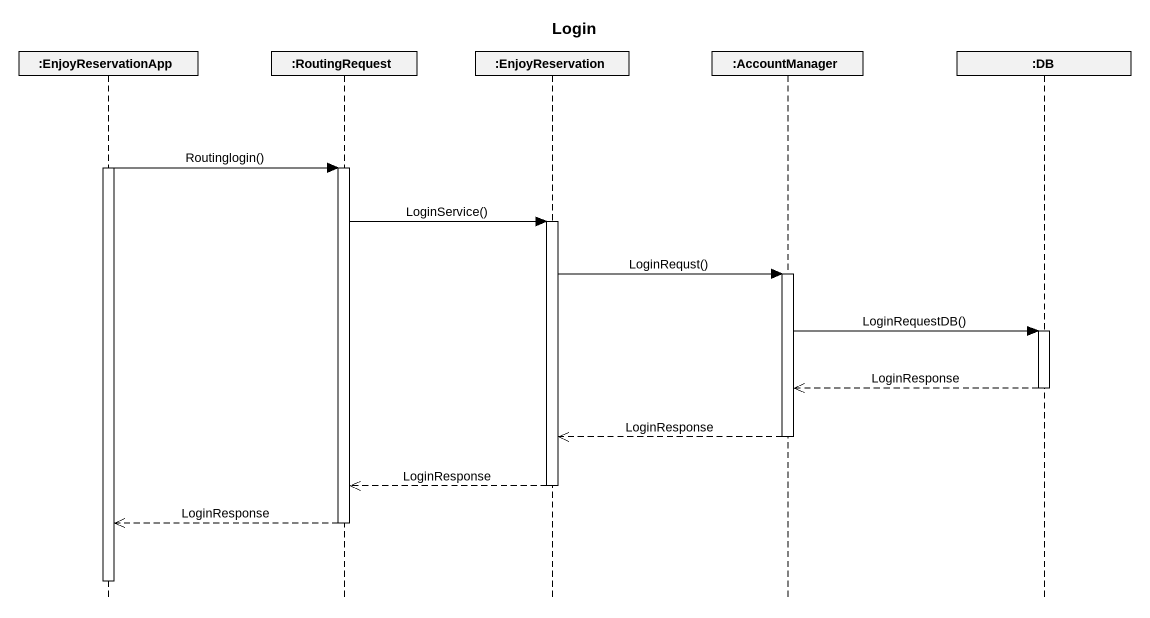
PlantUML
@startuml
title Login
hide footbox
participant ":EnjoyReservationApp" as EnjoyReservationApp
participant ":RoutingRequest" as RoutingRequest
participant ":EnjoyReservation" as EnjoyReservation
participant ":AccountManager" as AccountManager
participant ":DB" as DB

activate EnjoyReservationApp
EnjoyReservationApp -> RoutingRequest : Routinglogin()
activate RoutingRequest
RoutingRequest -> EnjoyReservation : LoginService()
activate EnjoyReservation
EnjoyReservation -> AccountManager : LoginRequst()
activate AccountManager
AccountManager -> DB : LoginRequestDB()
activate DB
DB -->> AccountManager : LoginResponse
deactivate DB
AccountManager -->> EnjoyReservation : LoginResponse
deactivate AccountManager
EnjoyReservation -->> RoutingRequest : LoginResponse
deactivate EnjoyReservation
RoutingRequest -->> EnjoyReservationApp : LoginResponse
deactivate RoutingRequest
deactivate EnjoyReservationApp
@enduml
